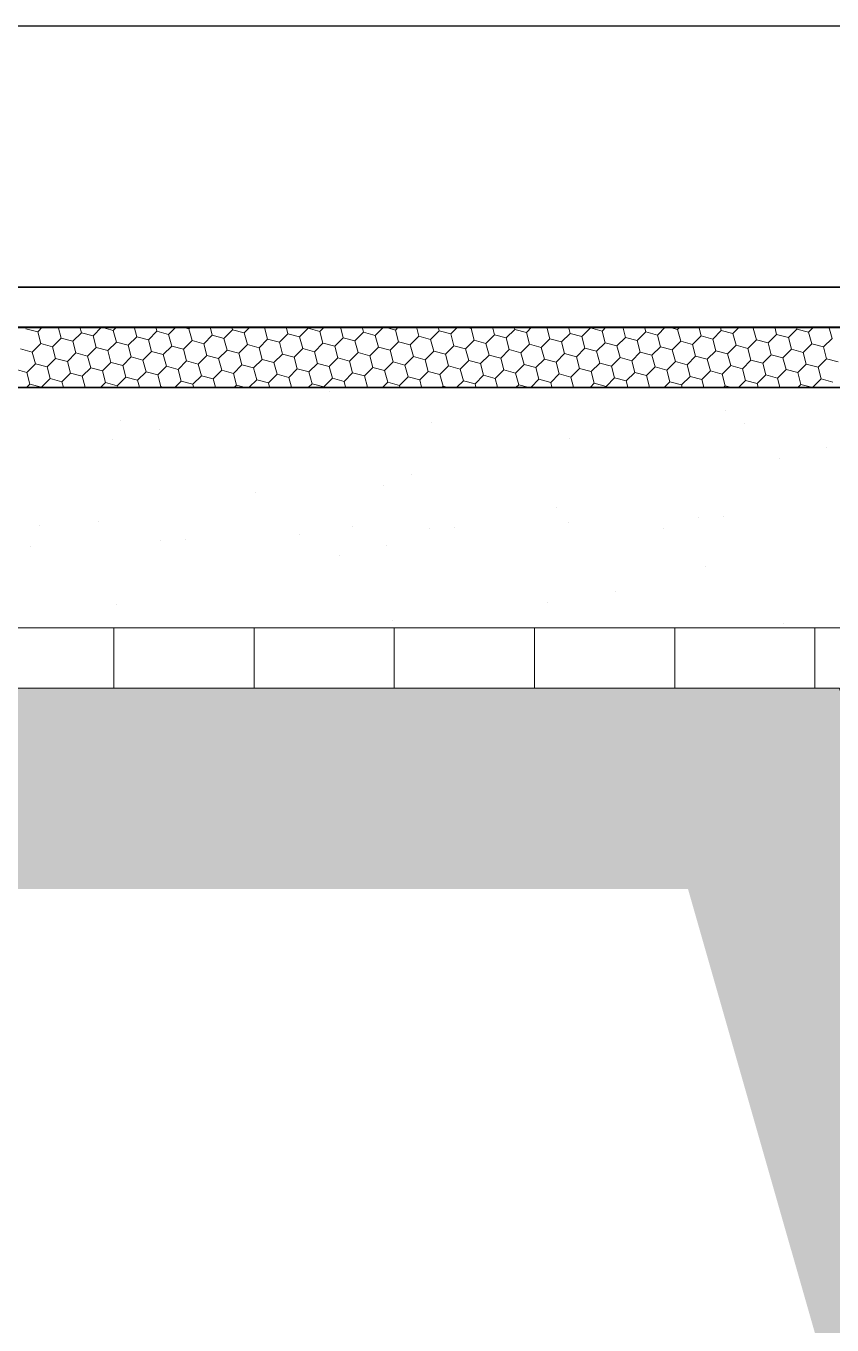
# Model space of a CAD drawing. Header units: millimetres. Extents: x -12161372 to 46643, y -9506984 to 15358.
# Drawn here: x 34780.9 to 34821.1, y 4133.8 to 4198.6 of the extents above; entities that cross this region are included whole.
import ezdxf

# ---------------------------------------------------------------- set-up
doc = ezdxf.new("R2010")
doc.units = ezdxf.units.MM
doc.layers.add('A-Door', color=160, linetype='Continuous')
doc.layers.add('detail balok', color=7, linetype='Continuous', lineweight=9)
doc.layers.add('pondasi', color=7, linetype='Continuous', lineweight=13)

# ---------------------------------------------------------------- blocks, each defined once
blk = doc.blocks.new('AE0B03')
for p, q in [((30, 100), (870, 100)), ((0, 0), (900, 0))]:
    blk.add_line(p, q)

msp = doc.modelspace()

# ---------------------------------------------------------------- hatches: boundary and pattern name
at = {"layer": 'pondasi', "ltscale": 10}
h = msp.add_hatch(dxfattribs=at)
h.set_pattern_fill('AR-PARQ1', color=256, scale=0.07)
h.set_pattern_definition([(90, (0, 1661.965), (-21.336, 21.336), [21.336, -21.336]), (90, (3.556, 1661.965), (-21.336, 21.336), [21.336, -21.336]), (90, (7.112, 1661.965), (-21.336, 21.336), [21.336, -21.336]), (90, (10.668, 1661.965), (-21.336, 21.336), [21.336, -21.336]), (90, (14.224, 1661.965), (-21.336, 21.336), [21.336, -21.336]), (90, (17.78, 1661.965), (-21.336, 21.336), [21.336, -21.336]), (90, (21.336, 1661.965), (-21.336, 21.336), [21.336, -21.336]), (0, (0, 1683.3), (21.336, -21.336), [21.336, -21.336]), (0, (0, 1686.857), (21.336, -21.336), [21.336, -21.336]), (0, (0, 1690.413), (21.336, -21.336), [21.336, -21.336]), (0, (0, 1693.969), (21.336, -21.336), [21.336, -21.336]), (0, (0, 1697.525), (21.336, -21.336), [21.336, -21.336]), (0, (0, 1701.08), (21.336, -21.336), [21.336, -21.336]), (0, (0, 1704.637), (21.336, -21.336), [21.336, -21.336])])
h.paths.add_polyline_path([(33999.66, 4075.56), (33999.66, 4065.56), (34059.703, 4065.56), (34085.417, 4155.56), (34213.826, 4155.56), (34239.54, 4065.56), (34344.626, 4065.56), (34370.34, 4155.56), (34513.903, 4155.56), (34539.617, 4065.56), (34644.703, 4065.56), (34670.417, 4155.56), (34813.903, 4155.56), (34839.617, 4065.56), (34944.703, 4065.56), (34970.417, 4155.56), (35098.903, 4155.56), (35124.617, 4065.56), (35229.703, 4065.56), (35263.589, 4185.56), (35253.589, 4185.56), (35222.16, 4075.56), (35132.16, 4075.56), (35106.446, 4165.56), (34962.874, 4165.56), (34937.16, 4075.56), (34847.16, 4075.56), (34821.446, 4165.56), (34662.874, 4165.56), (34637.16, 4075.56), (34547.16, 4075.56), (34521.446, 4165.56), (34362.797, 4165.56), (34337.083, 4075.56), (34247.083, 4075.56), (34221.369, 4165.56), (34077.874, 4165.56), (34052.16, 4075.56)])
h.paths.add_polyline_path([(33932.137, 4180.641), (33932.056, 4180.56), (33932.16, 4180.56)])
h = msp.add_hatch(dxfattribs=at)
h.set_pattern_fill('ANSI31', color=256, scale=2.2, angle=45)
h.set_pattern_definition([(90, (0, 1661.965), (-6.985, 9e-16), [])])
h.paths.add_polyline_path([(35132.16, 4075.56), (35132.16, 4095.56), (35142.16, 4095.56), (35162.16, 4165.56), (35169.66, 4165.56), (35169.66, 4168.56), (34899.66, 4168.56), (34899.66, 4165.56), (34907.16, 4165.56), (34927.16, 4095.56), (34937.16, 4095.56), (34937.16, 4075.56), (34962.874, 4165.56), (35106.446, 4165.56)])
h.paths.add_polyline_path([(35248.732, 4168.56), (35184.66, 4168.56), (35184.66, 4165.56), (35192.16, 4165.56), (35212.16, 4095.56), (35222.16, 4095.56), (35222.16, 4075.56)])
h.paths.add_polyline_path([(34847.16, 4075.56), (34847.16, 4095.56), (34857.16, 4095.56), (34877.16, 4165.56), (34884.66, 4165.56), (34884.66, 4168.56), (34599.66, 4168.56), (34599.66, 4165.56), (34607.16, 4165.56), (34627.16, 4095.56), (34637.16, 4095.56), (34637.16, 4075.56), (34662.874, 4165.56), (34821.446, 4165.56)])
h.paths.add_polyline_path([(34299.583, 4168.56), (34299.583, 4165.56), (34307.083, 4165.56), (34327.083, 4095.56), (34337.083, 4095.56), (34337.083, 4075.56), (34362.797, 4165.56), (34521.446, 4165.56), (34547.16, 4075.56), (34547.16, 4095.56), (34557.16, 4095.56), (34577.16, 4165.56), (34584.66, 4165.56), (34584.66, 4168.56)])
h.paths.add_polyline_path([(34247.083, 4075.56), (34247.083, 4095.56), (34257.083, 4095.56), (34277.083, 4165.56), (34284.583, 4165.56), (34284.583, 4168.56), (34014.66, 4168.56), (34014.66, 4165.56), (34022.16, 4165.56), (34042.16, 4095.56), (34052.16, 4095.56), (34052.16, 4075.56), (34077.874, 4165.56), (34221.369, 4165.56)])

# ---------------------------------------------------------------- linework, layer by layer
at = {"layer": 'detail balok', "ltscale": 10}
for p, q in [((34167.169, 4185.521), (36929.482, 4185.521)), ((34598.16, 4185.56), (34886.16, 4185.56)), ((34599.66, 4183.56), (34884.66, 4183.56)), ((34599.66, 4183.521), (36929.482, 4183.521)), ((34599.66, 4180.56), (34884.66, 4180.56)), ((34599.66, 4180.521), (36929.482, 4180.521)), ((34599.66, 4168.56), (34884.66, 4168.56))]:
    msp.add_line(p, q, dxfattribs=at)
at = {"layer": 'pondasi', "ltscale": 10}
for p, q in [((34781.509, 4183.317), (34780.927, 4183.473)), ((34781.509, 4183.317), (34781.752, 4183.56)), ((34781.665, 4182.734), (34781.509, 4183.317)), ((34782.675, 4183.005), (34782.526, 4183.56)), ((34783.257, 4182.849), (34783.684, 4183.275)), ((34783.684, 4183.275), (34783.608, 4183.56)), ((34784.267, 4183.119), (34783.684, 4183.275)), ((34784.267, 4183.119), (34784.693, 4183.546)), ((34784.693, 4183.546), (34784.689, 4183.56)), ((34785.276, 4183.389), (34784.693, 4183.546)), ((34785.276, 4183.39), (34785.446, 4183.56)), ((34785.432, 4182.807), (34785.276, 4183.389)), ((34786.441, 4183.077), (34786.312, 4183.56)), ((34787.024, 4182.921), (34787.45, 4183.348)), ((34787.45, 4183.348), (34787.394, 4183.56)), ((34788.033, 4183.192), (34787.45, 4183.348)), ((34788.033, 4183.192), (34788.401, 4183.56)), ((34788.189, 4182.609), (34788.033, 4183.192)), ((34789.042, 4183.462), (34788.678, 4183.56)), ((34789.042, 4183.462), (34789.14, 4183.56)), ((34789.198, 4182.879), (34789.042, 4183.462)), ((34789.781, 4182.723), (34790.208, 4183.15)), ((34790.208, 4183.15), (34790.098, 4183.56)), ((34790.791, 4182.994), (34790.208, 4183.15)), ((34790.79, 4182.994), (34791.217, 4183.42)), ((34791.217, 4183.42), (34791.18, 4183.56)), ((34791.8, 4183.264), (34791.217, 4183.42)), ((34791.8, 4183.264), (34792.095, 4183.56)), ((34791.956, 4182.681), (34791.8, 4183.264)), ((34792.809, 4183.534), (34792.715, 4183.56)), ((34792.809, 4183.535), (34792.834, 4183.56)), ((34792.965, 4182.952), (34792.809, 4183.534)), ((34793.548, 4182.796), (34793.974, 4183.222)), ((34793.974, 4183.222), (34793.884, 4183.56)), ((34794.557, 4183.066), (34793.974, 4183.222)), ((34794.557, 4183.066), (34794.984, 4183.493)), ((34794.984, 4183.493), (34794.966, 4183.56)), ((34795.566, 4183.336), (34794.984, 4183.493)), ((34795.566, 4183.337), (34795.789, 4183.56)), ((34795.722, 4182.754), (34795.566, 4183.336)), ((34796.732, 4183.024), (34796.588, 4183.56)), ((34797.314, 4182.868), (34797.741, 4183.295)), ((34797.741, 4183.295), (34797.67, 4183.56)), ((34798.324, 4183.138), (34797.741, 4183.295)), ((34798.324, 4183.139), (34798.745, 4183.56)), ((34798.48, 4182.556), (34798.324, 4183.138)), ((34799.333, 4183.409), (34798.77, 4183.56)), ((34799.333, 4183.409), (34799.484, 4183.56)), ((34799.489, 4182.826), (34799.333, 4183.409)), ((34800.498, 4183.097), (34800.374, 4183.56)), ((34801.081, 4182.941), (34801.508, 4183.367)), ((34801.507, 4183.367), (34801.456, 4183.56)), ((34802.09, 4183.211), (34801.508, 4183.367)), ((34802.09, 4183.211), (34802.439, 4183.56)), ((34802.246, 4182.628), (34802.09, 4183.211)), ((34803.1, 4183.481), (34802.807, 4183.56)), ((34803.256, 4182.899), (34803.099, 4183.481)), ((34803.1, 4183.481), (34803.178, 4183.56)), ((34803.838, 4182.743), (34804.265, 4183.169)), ((34804.265, 4183.169), (34804.16, 4183.56)), ((34804.848, 4183.013), (34804.265, 4183.169)), ((34804.848, 4183.013), (34805.274, 4183.44)), ((34805.274, 4183.44), (34805.242, 4183.56)), ((34805.857, 4183.283), (34805.274, 4183.44)), ((34805.857, 4183.283), (34806.133, 4183.56)), ((34806.013, 4182.701), (34805.857, 4183.283)), ((34806.866, 4183.554), (34806.844, 4183.56)), ((34806.866, 4183.554), (34806.872, 4183.56)), ((34807.022, 4182.971), (34806.866, 4183.554)), ((34807.605, 4182.815), (34808.032, 4183.242)), ((34808.031, 4183.242), (34807.946, 4183.56)), ((34808.614, 4183.085), (34808.032, 4183.242)), ((34808.614, 4183.086), (34809.041, 4183.512)), ((34809.041, 4183.512), (34809.028, 4183.56)), ((34809.624, 4183.356), (34809.041, 4183.512)), ((34809.623, 4183.356), (34809.827, 4183.56)), ((34809.78, 4182.773), (34809.623, 4183.356)), ((34810.789, 4183.044), (34810.651, 4183.56)), ((34811.372, 4182.888), (34811.798, 4183.314)), ((34811.798, 4183.314), (34811.732, 4183.56)), ((34812.381, 4183.158), (34811.798, 4183.314)), ((34812.381, 4183.158), (34812.782, 4183.56)), ((34812.537, 4182.575), (34812.381, 4183.158)), ((34813.39, 4183.428), (34812.9, 4183.56)), ((34813.39, 4183.428), (34813.521, 4183.56)), ((34813.546, 4182.846), (34813.39, 4183.428)), ((34814.555, 4183.116), (34814.437, 4183.56)), ((34815.138, 4182.96), (34815.565, 4183.387)), ((34815.565, 4183.386), (34815.518, 4183.56)), ((34816.147, 4183.23), (34815.565, 4183.386)), ((34816.147, 4183.23), (34816.477, 4183.56)), ((34816.303, 4182.648), (34816.147, 4183.23)), ((34817.157, 4183.501), (34816.937, 4183.56)), ((34817.157, 4183.501), (34817.215, 4183.56)), ((34817.313, 4182.918), (34817.157, 4183.501)), ((34817.895, 4182.762), (34818.322, 4183.189)), ((34818.322, 4183.188), (34818.223, 4183.56)), ((34818.905, 4183.032), (34818.322, 4183.188)), ((34818.905, 4183.032), (34819.331, 4183.459)), ((34819.331, 4183.459), (34819.304, 4183.56)), ((34819.914, 4183.303), (34819.331, 4183.459)), ((34819.914, 4183.303), (34820.171, 4183.56)), ((34820.07, 4182.72), (34819.914, 4183.303)), ((34821.079, 4182.991), (34820.927, 4183.56)), ((34781.239, 4182.308), (34781.665, 4182.734)), ((34782.248, 4182.578), (34781.665, 4182.734)), ((34782.248, 4182.578), (34782.675, 4183.005)), ((34782.404, 4181.995), (34782.248, 4182.578)), ((34783.257, 4182.849), (34782.675, 4183.005)), ((34783.413, 4182.266), (34783.257, 4182.849)), ((34783.996, 4182.11), (34784.423, 4182.536)), ((34784.423, 4182.536), (34784.266, 4183.119)), ((34785.005, 4182.38), (34784.423, 4182.536)), ((34785.005, 4182.38), (34785.432, 4182.807)), ((34786.015, 4182.651), (34785.432, 4182.807)), ((34786.015, 4182.651), (34786.441, 4183.077)), ((34786.171, 4182.068), (34786.015, 4182.651)), ((34787.024, 4182.921), (34786.441, 4183.077)), ((34787.18, 4182.338), (34787.024, 4182.921)), ((34787.763, 4182.182), (34788.189, 4182.609)), ((34788.772, 4182.453), (34788.189, 4182.609)), ((34788.772, 4182.453), (34789.199, 4182.879)), ((34789.781, 4182.723), (34789.199, 4182.879)), ((34789.937, 4182.14), (34789.781, 4182.723)), ((34790.947, 4182.411), (34790.79, 4182.994)), ((34791.529, 4182.255), (34791.956, 4182.681)), ((34792.539, 4182.525), (34791.956, 4182.681)), ((34792.695, 4181.942), (34792.538, 4182.525)), ((34792.539, 4182.525), (34792.965, 4182.952)), ((34793.548, 4182.796), (34792.965, 4182.952)), ((34793.704, 4182.213), (34793.548, 4182.796)), ((34794.287, 4182.057), (34794.713, 4182.483)), ((34794.713, 4182.483), (34794.557, 4183.066)), ((34795.296, 4182.327), (34794.713, 4182.483)), ((34795.296, 4182.327), (34795.722, 4182.754)), ((34796.305, 4182.598), (34795.723, 4182.754)), ((34796.305, 4182.598), (34796.732, 4183.024)), ((34796.461, 4182.015), (34796.305, 4182.598)), ((34797.314, 4182.868), (34796.732, 4183.024)), ((34797.47, 4182.285), (34797.314, 4182.868)), ((34798.053, 4182.129), (34798.48, 4182.556)), ((34799.063, 4182.4), (34798.48, 4182.556)), ((34799.062, 4182.4), (34799.489, 4182.826)), ((34800.072, 4182.67), (34799.489, 4182.826)), ((34800.072, 4182.67), (34800.498, 4183.097)), ((34800.228, 4182.087), (34800.072, 4182.67)), ((34801.081, 4182.94), (34800.498, 4183.097)), ((34801.237, 4182.358), (34801.081, 4182.94)), ((34801.82, 4182.202), (34802.246, 4182.628)), ((34802.829, 4182.472), (34802.246, 4182.628)), ((34802.829, 4182.472), (34803.256, 4182.899)), ((34803.838, 4182.743), (34803.256, 4182.899)), ((34803.994, 4182.16), (34803.838, 4182.743)), ((34805.004, 4182.43), (34804.848, 4183.013)), ((34805.586, 4182.274), (34806.013, 4182.701)), ((34806.596, 4182.545), (34806.013, 4182.701)), ((34806.596, 4182.545), (34807.022, 4182.971)), ((34806.752, 4181.962), (34806.596, 4182.545)), ((34807.605, 4182.815), (34807.022, 4182.971)), ((34807.761, 4182.232), (34807.605, 4182.815)), ((34808.344, 4182.076), (34808.77, 4182.503)), ((34808.77, 4182.503), (34808.614, 4183.085)), ((34809.353, 4182.347), (34808.77, 4182.503)), ((34809.353, 4182.347), (34809.78, 4182.773)), ((34810.362, 4182.617), (34809.78, 4182.773)), ((34810.362, 4182.617), (34810.789, 4183.044)), ((34810.518, 4182.034), (34810.362, 4182.617)), ((34811.372, 4182.887), (34810.789, 4183.044)), ((34811.528, 4182.305), (34811.371, 4182.887)), ((34812.11, 4182.149), (34812.537, 4182.575)), ((34813.12, 4182.419), (34812.537, 4182.575)), ((34813.12, 4182.419), (34813.546, 4182.846)), ((34814.129, 4182.689), (34813.546, 4182.846)), ((34814.129, 4182.69), (34814.555, 4183.116)), ((34814.285, 4182.107), (34814.129, 4182.689)), ((34815.138, 4182.96), (34814.556, 4183.116)), ((34815.294, 4182.377), (34815.138, 4182.96)), ((34815.877, 4182.221), (34816.304, 4182.648)), ((34816.886, 4182.492), (34816.304, 4182.648)), ((34816.886, 4182.492), (34817.313, 4182.918)), ((34817.042, 4181.909), (34816.886, 4182.492)), ((34817.896, 4182.762), (34817.313, 4182.918)), ((34818.052, 4182.179), (34817.895, 4182.762)), ((34819.061, 4182.45), (34818.905, 4183.032)), ((34819.644, 4182.294), (34820.07, 4182.72)), ((34820.653, 4182.564), (34820.07, 4182.72)), ((34820.653, 4182.564), (34821.079, 4182.991)), ((34820.809, 4181.981), (34820.653, 4182.564)), ((34781.239, 4182.308), (34780.656, 4182.464)), ((34781.395, 4181.725), (34781.239, 4182.308)), ((34781.978, 4181.569), (34782.404, 4181.996)), ((34782.987, 4181.839), (34782.404, 4181.995)), ((34782.987, 4181.839), (34783.413, 4182.266)), ((34783.143, 4181.257), (34782.987, 4181.839)), ((34783.996, 4182.11), (34783.413, 4182.266)), ((34784.152, 4181.527), (34783.996, 4182.11)), ((34785.161, 4181.798), (34785.005, 4182.38)), ((34785.744, 4181.642), (34786.171, 4182.068)), ((34786.754, 4181.912), (34786.171, 4182.068)), ((34786.753, 4181.912), (34787.18, 4182.338)), ((34786.91, 4181.329), (34786.753, 4181.912)), ((34787.763, 4182.182), (34787.18, 4182.338)), ((34787.919, 4181.6), (34787.763, 4182.182)), ((34788.502, 4181.444), (34788.928, 4181.87)), ((34788.928, 4181.87), (34788.772, 4182.453)), ((34789.511, 4181.714), (34788.928, 4181.87)), ((34789.511, 4181.714), (34789.937, 4182.141)), ((34790.52, 4181.984), (34789.937, 4182.14)), ((34790.52, 4181.984), (34790.947, 4182.411)), ((34790.676, 4181.402), (34790.52, 4181.984)), ((34791.529, 4182.255), (34790.947, 4182.411)), ((34791.685, 4181.672), (34791.529, 4182.255)), ((34792.268, 4181.516), (34792.695, 4181.943)), ((34793.277, 4181.786), (34792.695, 4181.942)), ((34793.277, 4181.786), (34793.704, 4182.213)), ((34794.287, 4182.057), (34793.704, 4182.213)), ((34794.443, 4181.474), (34794.287, 4182.057)), ((34795.452, 4181.744), (34795.296, 4182.327)), ((34796.035, 4181.588), (34796.461, 4182.015)), ((34797.044, 4181.859), (34796.461, 4182.015)), ((34797.044, 4181.859), (34797.471, 4182.285)), ((34797.2, 4181.276), (34797.044, 4181.859)), ((34798.053, 4182.129), (34797.471, 4182.285)), ((34798.209, 4181.547), (34798.053, 4182.129)), ((34799.219, 4181.817), (34799.062, 4182.4)), ((34799.801, 4181.661), (34800.228, 4182.087)), ((34800.811, 4181.931), (34800.228, 4182.087)), ((34800.811, 4181.931), (34801.237, 4182.358)), ((34800.967, 4181.349), (34800.811, 4181.931)), ((34801.82, 4182.202), (34801.237, 4182.358)), ((34801.976, 4181.619), (34801.82, 4182.202)), ((34802.559, 4181.463), (34802.985, 4181.89)), ((34802.985, 4181.889), (34802.829, 4182.472)), ((34803.568, 4181.733), (34802.985, 4181.889)), ((34803.568, 4181.733), (34803.994, 4182.16)), ((34804.577, 4182.004), (34803.995, 4182.16)), ((34804.577, 4182.004), (34805.004, 4182.43)), ((34804.733, 4181.421), (34804.577, 4182.004)), ((34805.586, 4182.274), (34805.004, 4182.43)), ((34805.742, 4181.691), (34805.586, 4182.274)), ((34806.325, 4181.535), (34806.752, 4181.962)), ((34807.335, 4181.806), (34806.752, 4181.962)), ((34807.335, 4181.806), (34807.761, 4182.232)), ((34808.344, 4182.076), (34807.761, 4182.232)), ((34808.5, 4181.493), (34808.344, 4182.076)), ((34809.509, 4181.764), (34809.353, 4182.347)), ((34810.092, 4181.608), (34810.518, 4182.034)), ((34811.101, 4181.878), (34810.518, 4182.034)), ((34811.101, 4181.878), (34811.528, 4182.305)), ((34811.257, 4181.295), (34811.101, 4181.878)), ((34812.11, 4182.149), (34811.528, 4182.305)), ((34812.266, 4181.566), (34812.11, 4182.149)), ((34812.849, 4181.41), (34813.276, 4181.836)), ((34813.276, 4181.836), (34813.12, 4182.419)), ((34813.859, 4181.68), (34813.276, 4181.836)), ((34813.858, 4181.68), (34814.285, 4182.107)), ((34814.868, 4181.951), (34814.285, 4182.107)), ((34814.868, 4181.951), (34815.294, 4182.377)), ((34815.024, 4181.368), (34814.868, 4181.951)), ((34815.877, 4182.221), (34815.294, 4182.377)), ((34816.033, 4181.638), (34815.877, 4182.221)), ((34816.616, 4181.482), (34817.042, 4181.909)), ((34817.625, 4181.753), (34817.042, 4181.909)), ((34817.625, 4181.753), (34818.052, 4182.179)), ((34818.634, 4182.023), (34818.052, 4182.179)), ((34818.634, 4182.023), (34819.061, 4182.45)), ((34818.79, 4181.44), (34818.634, 4182.023)), ((34819.644, 4182.294), (34819.061, 4182.45)), ((34819.8, 4181.711), (34819.643, 4182.294)), ((34820.382, 4181.555), (34820.809, 4181.981)), ((34821.392, 4181.825), (34820.809, 4181.981)), ((34780.968, 4181.298), (34780.386, 4181.455)), ((34780.968, 4181.299), (34781.395, 4181.725)), ((34781.124, 4180.716), (34780.968, 4181.298)), ((34781.978, 4181.569), (34781.395, 4181.725)), ((34782.134, 4180.986), (34781.978, 4181.569)), ((34782.716, 4180.83), (34783.143, 4181.257)), ((34783.726, 4181.101), (34783.143, 4181.257)), ((34783.726, 4181.101), (34784.152, 4181.527)), ((34784.735, 4181.371), (34784.152, 4181.527)), ((34784.735, 4181.371), (34785.161, 4181.798)), ((34784.891, 4180.788), (34784.735, 4181.371)), ((34785.744, 4181.641), (34785.162, 4181.798)), ((34785.9, 4181.059), (34785.744, 4181.641)), ((34786.483, 4180.903), (34786.91, 4181.329)), ((34787.492, 4181.173), (34786.91, 4181.329)), ((34787.492, 4181.173), (34787.919, 4181.6)), ((34788.502, 4181.443), (34787.919, 4181.6)), ((34788.658, 4180.861), (34788.501, 4181.443)), ((34789.667, 4181.131), (34789.511, 4181.714)), ((34790.25, 4180.975), (34790.676, 4181.402)), ((34791.259, 4181.245), (34790.676, 4181.402)), ((34791.259, 4181.246), (34791.685, 4181.672)), ((34791.415, 4180.663), (34791.259, 4181.245)), ((34792.268, 4181.516), (34791.685, 4181.672)), ((34792.424, 4180.933), (34792.268, 4181.516)), ((34793.007, 4180.777), (34793.434, 4181.204)), ((34793.433, 4181.204), (34793.277, 4181.786)), ((34794.016, 4181.047), (34793.434, 4181.204)), ((34794.016, 4181.048), (34794.443, 4181.474)), ((34795.026, 4181.318), (34794.443, 4181.474)), ((34795.025, 4181.318), (34795.452, 4181.745)), ((34795.182, 4180.735), (34795.025, 4181.318)), ((34796.035, 4181.588), (34795.452, 4181.744)), ((34796.191, 4181.006), (34796.035, 4181.588)), ((34796.774, 4180.85), (34797.2, 4181.276)), ((34797.783, 4181.12), (34797.2, 4181.276)), ((34797.783, 4181.12), (34798.209, 4181.547)), ((34798.792, 4181.39), (34798.209, 4181.547)), ((34798.792, 4181.39), (34799.219, 4181.817)), ((34798.948, 4180.808), (34798.792, 4181.39)), ((34799.801, 4181.661), (34799.219, 4181.817)), ((34799.957, 4181.078), (34799.801, 4181.661)), ((34800.54, 4180.922), (34800.967, 4181.349)), ((34801.549, 4181.192), (34800.967, 4181.349)), ((34801.549, 4181.193), (34801.976, 4181.619)), ((34801.705, 4180.61), (34801.549, 4181.192)), ((34802.559, 4181.463), (34801.976, 4181.619)), ((34802.715, 4180.88), (34802.559, 4181.463)), ((34803.724, 4181.151), (34803.568, 4181.733)), ((34804.307, 4180.995), (34804.733, 4181.421)), ((34805.316, 4181.265), (34804.733, 4181.421)), ((34805.316, 4181.265), (34805.743, 4181.692)), ((34805.472, 4180.682), (34805.316, 4181.265)), ((34806.325, 4181.535), (34805.743, 4181.691)), ((34806.481, 4180.953), (34806.325, 4181.535)), ((34807.064, 4180.797), (34807.491, 4181.223)), ((34807.491, 4181.223), (34807.334, 4181.806)), ((34808.073, 4181.067), (34807.491, 4181.223)), ((34808.073, 4181.067), (34808.5, 4181.494)), ((34809.083, 4181.337), (34808.5, 4181.493)), ((34809.083, 4181.337), (34809.509, 4181.764)), ((34809.239, 4180.755), (34809.083, 4181.337)), ((34810.092, 4181.608), (34809.509, 4181.764)), ((34810.248, 4181.025), (34810.092, 4181.608)), ((34810.831, 4180.869), (34811.257, 4181.296)), ((34811.84, 4181.139), (34811.257, 4181.295)), ((34811.84, 4181.139), (34812.267, 4181.566)), ((34812.849, 4181.41), (34812.267, 4181.566)), ((34813.005, 4180.827), (34812.849, 4181.41)), ((34814.015, 4181.098), (34813.858, 4181.68)), ((34814.597, 4180.942), (34815.024, 4181.368)), ((34815.607, 4181.212), (34815.024, 4181.368)), ((34815.763, 4180.629), (34815.606, 4181.212)), ((34815.607, 4181.212), (34816.033, 4181.639)), ((34816.616, 4181.482), (34816.033, 4181.638)), ((34816.772, 4180.9), (34816.616, 4181.482)), ((34817.781, 4181.17), (34817.625, 4181.753)), ((34818.364, 4181.014), (34818.79, 4181.441)), ((34819.373, 4181.284), (34818.791, 4181.44)), ((34819.373, 4181.284), (34819.8, 4181.711)), ((34819.529, 4180.702), (34819.373, 4181.284)), ((34820.382, 4181.555), (34819.8, 4181.711)), ((34820.538, 4180.972), (34820.382, 4181.555)), ((34780.968, 4180.56), (34781.124, 4180.716)), ((34781.707, 4180.56), (34781.125, 4180.716)), ((34781.707, 4180.56), (34782.134, 4180.986)), ((34781.707, 4180.56), (34781.707, 4180.56)), ((34782.716, 4180.83), (34782.134, 4180.986)), ((34782.789, 4180.56), (34782.716, 4180.83)), ((34783.871, 4180.56), (34783.726, 4181.101)), ((34784.662, 4180.56), (34784.891, 4180.788)), ((34785.474, 4180.632), (34784.891, 4180.788)), ((34785.474, 4180.632), (34785.9, 4181.059)), ((34785.493, 4180.56), (34785.474, 4180.632)), ((34786.483, 4180.903), (34785.9, 4181.059)), ((34786.575, 4180.56), (34786.483, 4180.903)), ((34787.648, 4180.59), (34787.492, 4181.173)), ((34787.618, 4180.56), (34787.648, 4180.59)), ((34787.763, 4180.56), (34787.648, 4180.59)), ((34788.356, 4180.56), (34788.658, 4180.861)), ((34789.24, 4180.705), (34788.658, 4180.861)), ((34789.24, 4180.705), (34789.667, 4181.131)), ((34789.279, 4180.56), (34789.24, 4180.705)), ((34790.25, 4180.975), (34789.667, 4181.131)), ((34790.361, 4180.56), (34790.25, 4180.975)), ((34791.312, 4180.56), (34791.415, 4180.663)), ((34791.8, 4180.56), (34791.415, 4180.663)), ((34792.051, 4180.56), (34792.424, 4180.933)), ((34793.007, 4180.777), (34792.424, 4180.933)), ((34793.065, 4180.56), (34793.007, 4180.777)), ((34794.147, 4180.56), (34794.016, 4181.047)), ((34795.006, 4180.56), (34795.182, 4180.735)), ((34795.764, 4180.579), (34795.182, 4180.735)), ((34795.764, 4180.579), (34796.191, 4181.006)), ((34795.769, 4180.56), (34795.764, 4180.579)), ((34796.774, 4180.85), (34796.191, 4181.006)), ((34796.851, 4180.56), (34796.773, 4180.85)), ((34797.933, 4180.56), (34797.783, 4181.12)), ((34798.7, 4180.56), (34798.948, 4180.808)), ((34799.531, 4180.652), (34798.948, 4180.808)), ((34799.531, 4180.652), (34799.957, 4181.078)), ((34799.555, 4180.56), (34799.531, 4180.652)), ((34800.54, 4180.922), (34799.958, 4181.078)), ((34800.637, 4180.56), (34800.54, 4180.922)), ((34801.655, 4180.56), (34801.706, 4180.61)), ((34801.892, 4180.56), (34801.706, 4180.61)), ((34802.394, 4180.56), (34802.715, 4180.88)), ((34803.298, 4180.724), (34802.715, 4180.88)), ((34803.297, 4180.724), (34803.724, 4181.151)), ((34803.341, 4180.56), (34803.297, 4180.724)), ((34804.307, 4180.994), (34803.724, 4181.151)), ((34804.423, 4180.56), (34804.307, 4180.994)), ((34805.349, 4180.56), (34805.472, 4180.682)), ((34805.929, 4180.56), (34805.472, 4180.682)), ((34806.088, 4180.56), (34806.481, 4180.953)), ((34807.064, 4180.796), (34806.481, 4180.953)), ((34807.127, 4180.56), (34807.064, 4180.796)), ((34808.209, 4180.56), (34808.073, 4181.067)), ((34809.044, 4180.56), (34809.239, 4180.755)), ((34809.821, 4180.598), (34809.239, 4180.755)), ((34809.821, 4180.599), (34810.248, 4181.025)), ((34809.832, 4180.56), (34809.821, 4180.598)), ((34810.831, 4180.869), (34810.248, 4181.025)), ((34810.913, 4180.56), (34810.831, 4180.869)), ((34811.995, 4180.56), (34811.84, 4181.139)), ((34812.738, 4180.56), (34813.005, 4180.827)), ((34813.588, 4180.671), (34813.005, 4180.827)), ((34813.588, 4180.671), (34814.015, 4181.098)), ((34813.618, 4180.56), (34813.588, 4180.671)), ((34814.597, 4180.941), (34814.015, 4181.098)), ((34814.7, 4180.56), (34814.597, 4180.941)), ((34815.693, 4180.56), (34815.763, 4180.629)), ((34816.022, 4180.56), (34815.763, 4180.629)), ((34816.432, 4180.56), (34816.772, 4180.9)), ((34817.355, 4180.743), (34816.772, 4180.9)), ((34817.355, 4180.744), (34817.781, 4181.17)), ((34817.404, 4180.56), (34817.355, 4180.743)), ((34818.364, 4181.014), (34817.781, 4181.17)), ((34818.486, 4180.56), (34818.364, 4181.014)), ((34819.387, 4180.56), (34819.529, 4180.702)), ((34820.059, 4180.56), (34819.529, 4180.702)), ((34820.126, 4180.56), (34820.539, 4180.972)), ((34821.121, 4180.816), (34820.539, 4180.972)), ((34796.067, 4180.353), (34796.067, 4180.353)), ((34815.794, 4179.404), (34815.794, 4179.404)), ((34785.622, 4178.908), (34785.622, 4178.908)), ((34801.141, 4178.783), (34801.141, 4178.783)), ((34816.734, 4178.753), (34816.734, 4178.753)), ((34785.23, 4177.951), (34785.23, 4177.951)), ((34787.586, 4178.473), (34787.586, 4178.473)), ((34807.98, 4177.989), (34807.98, 4177.989)), ((34820.796, 4177.541), (34820.796, 4177.541)), ((34818.44, 4177.019), (34818.44, 4177.019)), ((34800.119, 4176.215), (34800.119, 4176.215)), ((34798.732, 4175.643), (34798.732, 4175.643)), ((34792.371, 4175.303), (34792.371, 4175.303)), ((34807.368, 4174.564), (34807.368, 4174.564)), ((34814.453, 4174.081), (34814.453, 4174.081)), ((34815.659, 4174.134), (34815.659, 4174.134)), ((34781.597, 4173.663), (34781.597, 4173.663)), ((34784.557, 4173.888), (34784.557, 4173.888)), ((34797.19, 4173.633), (34797.19, 4173.633)), ((34801.05, 4173.496), (34801.05, 4173.496)), ((34802.255, 4173.548), (34802.255, 4173.548)), ((34807.944, 4173.797), (34807.944, 4173.797)), ((34812.709, 4173.508), (34812.709, 4173.508)), ((34787.646, 4172.91), (34787.646, 4172.91)), ((34788.852, 4172.963), (34788.852, 4172.963)), ((34794.541, 4173.211), (34794.541, 4173.211)), ((34781.137, 4172.626), (34781.137, 4172.626)), ((34796.531, 4172.161), (34796.531, 4172.161)), ((34798.887, 4172.684), (34798.887, 4172.684)), ((34814.77, 4171.629), (34814.77, 4171.629)), ((34810.3, 4170.368), (34810.3, 4170.368)), ((34785.459, 4169.707), (34785.459, 4169.707)), ((34806.909, 4169.855), (34806.909, 4169.855)), ((34799.161, 4168.943), (34799.161, 4168.943)), ((34818.669, 4168.775), (34818.669, 4168.775))]:
    msp.add_line(p, q, dxfattribs=at)
msp.add_lwpolyline([(35253.589, 4185.56), (35222.16, 4075.56), (35132.16, 4075.56), (35106.446, 4165.56), (34962.874, 4165.56), (34937.16, 4075.56), (34847.16, 4075.56), (34821.446, 4165.56), (34662.874, 4165.56), (34637.16, 4075.56), (34547.16, 4075.56), (34521.446, 4165.56), (34362.797, 4165.56), (34337.083, 4075.56), (34247.083, 4075.56), (34221.369, 4165.56), (34077.874, 4165.56), (34052.16, 4075.56), (33999.66, 4075.56)], dxfattribs=at)

# ---------------------------------------------------------------- block references
at = {"layer": 'A-Door', "xscale": 0.13, "yscale": 0.13, "zscale": 0.13}
msp.add_blockref('AE0B03', (34756.73, 4185.56), dxfattribs=at)

doc.saveas('drawing.dxf')
